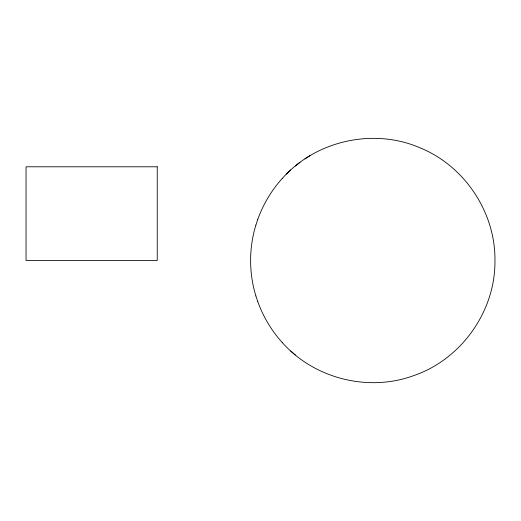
<?xml version="1.0" encoding="UTF-8"?>
<svg xmlns="http://www.w3.org/2000/svg" width="521" height="521" viewBox="0 0 521 521"><rect width="100%" height="100%" fill="white"/><g stroke="black" fill="none" stroke-linecap="round" stroke-linejoin="round"><path stroke-width="0.78" d="M255.889 225.033C248.862 247.989 248.849 273.011 255.889 295.967M255.902 225.033L257.771 219.341M257.784 219.341C263.164 204.278 271.552 190.321 282.271 178.449M282.278 178.449C315.602 140.663 373.244 127.736 419.529 147.619C464.374 165.587 495.517 212.19 494.95 260.5C495.614 310.881 461.593 359.19 413.928 375.537C368.64 392.346 314.28 378.728 282.271 342.551M286.413 174.105L290.757 169.97M295.296 166.056L300.018 162.363M304.922 158.912L309.982 155.701M290.757 351.03L295.296 354.944M282.278 342.551C271.552 330.692 263.17 316.722 257.784 301.659M255.902 295.967L257.771 301.659M157.244 166.792L26.05 166.792L26.05 260.5L157.244 260.5L157.244 166.792"/></g></svg>
